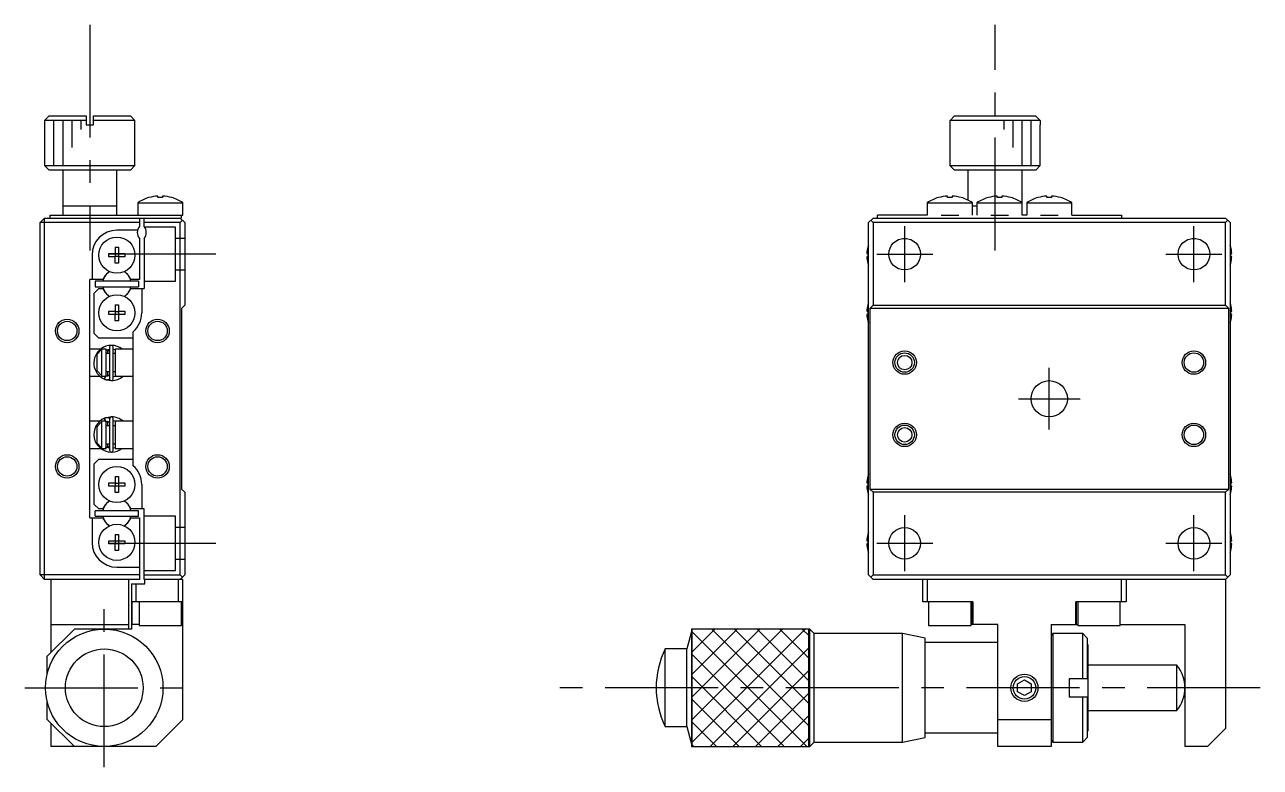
# Model space of a CAD drawing. Extents: x 13 to 368, y 16 to 254.
# Drawn here: x 231.7 to 368.4, y 107 to 189.2 of the extents above; entities that cross this region are included whole.
import ezdxf

# ---------------------------------------------------------------- set-up
doc = ezdxf.new("R2010")
doc.units = 0
doc.header["$LTSCALE"] = 10
doc.linetypes.add('CENTER', pattern=[2, 1.25, -0.25, 0.25, -0.25])
doc.linetypes.add('DASHED', pattern=[3.5, 2, -1.5])
doc.layers.get('0').update_dxf_attribs({"linetype": 'CONTINUOUS'})
doc.layers.add('CENTER', color=1, linetype='CENTER')

msp = doc.modelspace()

# ---------------------------------------------------------------- linework, layer by layer
at = {"color": 7, "linetype": 'CONTINUOUS'}
for p, q in [((234.374758, 179.051811), (233.874758, 178.551811)), ((238.474758, 178.551811), (233.874758, 178.551811)), ((233.874758, 178.551811), (233.874758, 173.551811)), ((234.374758, 179.051811), (238.474758, 179.051811)), ((238.474758, 179.051811), (238.474758, 178.051811)), ((238.474758, 178.051811), (239.274758, 178.051811)), ((239.274758, 179.051811), (243.374758, 179.051811)), ((239.274758, 178.051811), (239.274758, 179.051811)), ((243.874758, 178.551811), (239.274758, 178.551811)), ((243.874758, 178.551811), (243.374758, 179.051811)), ((243.874758, 173.551811), (243.874758, 178.551811)), ((334.038309, 178.051811), (334.054335, 178.051811)), ((334.038309, 178.051811), (334.038309, 173.551811)), ((334.054335, 178.551811), (334.556122, 179.051811)), ((334.054335, 178.051811), (334.054335, 178.551811)), ((344.022284, 178.551811), (334.054335, 178.551811)), ((334.556122, 179.051811), (343.520496, 179.051811)), ((343.520496, 179.051811), (344.022284, 178.551811)), ((344.022284, 178.551811), (344.022284, 178.051811)), ((344.022284, 178.051811), (344.038309, 178.051811)), ((344.038309, 173.551811), (344.038309, 178.051811)), ((233.874758, 173.551811), (243.874758, 173.551811)), ((233.874758, 173.551811), (234.374758, 173.051811)), ((243.374758, 173.051811), (234.374758, 173.051811)), ((235.874758, 173.051811), (235.874758, 168.051811)), ((241.874758, 168.051811), (241.874758, 173.051811)), ((243.374758, 173.051811), (243.874758, 173.551811)), ((334.038309, 173.551811), (344.038309, 173.551811)), ((334.038309, 173.551811), (334.538309, 173.051811)), ((343.538309, 173.051811), (334.538309, 173.051811)), ((336.038309, 173.051811), (336.038309, 169.73294)), ((342.038309, 168.051811), (342.038309, 173.051811)), ((343.538309, 173.051811), (344.038309, 173.551811)), ((245.416169, 170.014392), (245.412825, 170.021247)), ((246.414758, 170.014392), (246.414758, 170.186764)), ((246.934758, 170.014392), (246.414758, 170.014392)), ((246.934758, 170.186764), (246.934758, 170.014392)), ((247.936691, 170.021247), (247.933348, 170.014392)), ((332.77972, 170.014392), (332.776376, 170.021247)), ((333.778309, 170.014392), (333.778309, 170.186764)), ((334.298309, 170.014392), (333.778309, 170.014392)), ((334.298309, 170.186764), (334.298309, 170.014392)), ((335.300242, 170.021247), (335.296899, 170.014392)), ((338.27972, 170.014392), (338.276376, 170.021247)), ((339.278309, 170.014392), (339.278309, 170.186764)), ((339.798309, 170.014392), (339.278309, 170.014392)), ((339.798309, 170.186764), (339.798309, 170.014392)), ((340.800242, 170.021247), (340.796899, 170.014392)), ((343.77972, 170.014392), (343.776376, 170.021247)), ((344.778309, 170.014392), (344.778309, 170.186764)), ((345.298309, 170.014392), (344.778309, 170.014392)), ((345.298309, 170.186764), (345.298309, 170.014392)), ((346.300242, 170.021247), (346.296899, 170.014392)), ((241.874758, 169.051811), (235.874758, 169.051811)), ((244.174758, 169.443469), (249.174758, 169.443469)), ((244.174758, 169.443469), (244.174758, 168.051811)), ((249.174758, 168.051811), (249.174758, 169.443469)), ((331.538309, 169.443469), (331.538309, 168.051811)), ((331.538309, 169.443469), (336.538309, 169.443469)), ((336.538309, 168.051811), (336.538309, 169.443469)), ((337.038309, 169.051811), (336.538309, 169.051811)), ((337.038309, 169.443469), (337.038309, 168.051811)), ((337.038309, 169.443469), (342.038309, 169.443469)), ((342.538309, 169.443469), (342.538309, 168.051811)), ((342.538309, 169.443469), (347.538309, 169.443469)), ((347.538309, 168.051811), (347.538309, 169.443469)), ((233.874758, 167.751811), (233.374758, 167.251811)), ((233.374758, 128.251811), (233.374758, 167.251811)), ((244.374758, 167.251811), (233.374758, 167.251811)), ((233.874758, 167.751811), (248.974758, 167.751811)), ((233.874758, 127.751811), (233.874758, 167.751811)), ((234.474758, 167.751811), (234.474758, 168.051811)), ((234.474758, 168.051811), (249.174758, 168.051811)), ((244.374758, 167.751811), (244.374758, 166.813249)), ((244.874758, 166.813249), (244.874758, 167.751811)), ((248.874758, 167.251811), (244.874758, 167.251811)), ((248.874758, 167.751811), (249.374758, 167.251811)), ((249.124758, 167.501811), (248.874758, 167.251811)), ((248.874758, 128.251811), (248.874758, 167.251811)), ((248.974758, 168.051811), (248.974758, 167.751811)), ((249.374758, 167.251811), (249.374758, 158.101811)), ((325.538309, 167.751811), (325.038309, 167.251811)), ((325.038309, 128.251811), (325.038309, 167.251811)), ((325.288309, 167.501811), (325.538309, 167.251811)), ((325.538309, 167.751811), (364.538309, 167.751811)), ((364.538309, 167.251811), (325.538309, 167.251811)), ((325.538309, 167.251811), (325.538309, 158.101811)), ((326.038309, 167.751811), (326.038309, 168.051811)), ((331.538309, 168.051811), (326.038309, 168.051811)), ((333.058513, 168.051811), (335.018105, 168.051811)), ((338.558513, 168.051811), (340.518105, 168.051811)), ((342.538309, 168.051811), (342.038309, 168.051811)), ((344.058513, 168.051811), (346.018105, 168.051811)), ((347.538309, 168.051811), (353.038309, 168.051811)), ((353.038309, 168.051811), (353.038309, 167.751811)), ((365.038309, 167.251811), (364.538309, 167.751811)), ((364.788309, 167.501811), (364.538309, 167.251811)), ((364.538309, 158.101811), (364.538309, 167.251811)), ((365.038309, 167.251811), (365.038309, 128.251811)), ((244.156512, 166.401811), (241.874758, 166.401811)), ((244.374758, 165.490374), (244.374758, 160.951811)), ((244.874758, 165.490374), (244.874758, 159.951811)), ((328.838555, 165.490374), (329.238063, 165.490374)), ((360.838555, 165.490374), (361.238063, 165.490374)), ((241.694758, 164.538173), (242.054758, 164.538173)), ((241.694758, 164.538173), (241.694758, 163.831811)), ((242.054758, 164.538173), (242.054758, 163.831811)), ((324.964165, 164.540427), (324.968788, 164.538173)), ((365.107831, 164.538173), (365.112453, 164.540427)), ((239.124758, 163.651811), (239.124758, 160.951811)), ((240.988397, 163.471811), (240.988397, 163.831811)), ((240.988397, 163.831811), (241.694758, 163.831811)), ((241.694758, 163.471811), (240.988397, 163.471811)), ((241.70513, 163.821439), (241.694758, 163.831811)), ((241.70513, 163.482184), (241.694758, 163.471811)), ((241.694758, 162.76545), (241.694758, 163.471811)), ((242.054758, 162.76545), (241.694758, 162.76545)), ((241.70513, 163.821439), (242.044386, 163.821439)), ((241.70513, 163.482184), (241.70513, 163.821439)), ((242.044386, 163.482184), (241.70513, 163.482184)), ((242.044386, 163.821439), (242.054758, 163.831811)), ((242.044386, 163.821439), (242.044386, 163.482184)), ((242.044386, 163.482184), (242.054758, 163.471811)), ((242.054758, 163.831811), (242.76112, 163.831811)), ((242.054758, 163.471811), (242.054758, 162.76545)), ((242.76112, 163.471811), (242.054758, 163.471811)), ((242.76112, 163.831811), (242.76112, 163.471811)), ((324.84845, 163.831811), (324.968788, 163.831811)), ((324.968788, 163.471811), (324.84845, 163.471811)), ((324.968788, 162.76545), (324.964165, 162.763195)), ((324.968788, 163.831811), (324.968788, 163.471811)), ((365.107831, 163.831811), (365.228168, 163.831811)), ((365.107831, 163.471811), (365.107831, 163.831811)), ((365.228168, 163.471811), (365.107831, 163.471811)), ((365.112453, 162.763195), (365.107831, 162.76545)), ((238.874758, 134.551811), (238.874758, 160.951811)), ((240.323953, 160.951811), (238.874758, 160.951811)), ((239.874758, 159.951811), (239.374758, 159.451811)), ((244.274758, 160.751811), (239.474758, 160.751811)), ((239.474758, 160.751811), (239.474758, 160.151811)), ((239.474758, 160.151811), (244.274758, 160.151811)), ((239.874758, 159.951811), (240.323953, 159.951811)), ((240.474119, 161.211907), (240.323953, 160.951811)), ((240.323953, 159.951811), (240.474119, 159.691716)), ((243.425564, 160.951811), (243.275398, 161.211907)), ((243.275398, 159.691716), (243.425564, 159.951811)), ((244.374758, 160.951811), (243.425564, 160.951811)), ((243.425564, 159.951811), (244.874758, 159.951811)), ((244.274758, 160.751811), (244.274758, 160.151811)), ((244.624758, 159.951811), (244.624758, 157.251811)), ((239.374758, 154.951811), (239.374758, 159.451811)), ((240.988397, 157.071811), (240.988397, 157.431811)), ((240.988397, 157.431811), (241.694758, 157.431811)), ((241.694758, 158.138173), (242.054758, 158.138173)), ((241.694758, 158.138173), (241.694758, 157.431811)), ((241.70513, 157.421439), (241.694758, 157.431811)), ((241.70513, 157.421439), (242.044386, 157.421439)), ((241.70513, 157.082184), (241.70513, 157.421439)), ((242.044386, 157.421439), (242.054758, 157.431811)), ((242.044386, 157.421439), (242.044386, 157.082184)), ((242.054758, 158.138173), (242.054758, 157.431811)), ((242.054758, 157.431811), (242.76112, 157.431811)), ((242.76112, 157.431811), (242.76112, 157.071811)), ((249.024758, 157.751811), (249.374758, 158.101811)), ((249.024758, 157.751811), (249.024758, 137.751811)), ((324.84845, 157.431811), (324.968788, 157.431811)), ((324.964165, 158.140427), (324.968788, 158.138173)), ((324.968788, 157.431811), (324.968788, 157.071811)), ((325.188309, 157.751811), (325.538309, 158.101811)), ((364.888309, 157.751811), (325.188309, 157.751811)), ((325.188309, 157.751811), (325.188309, 137.751811)), ((325.538309, 158.101811), (364.538309, 158.101811)), ((364.538309, 158.101811), (364.888309, 157.751811)), ((364.888309, 137.751811), (364.888309, 157.751811)), ((365.107831, 158.138173), (365.112453, 158.140427)), ((365.107831, 157.431811), (365.228168, 157.431811)), ((365.107831, 157.071811), (365.107831, 157.431811)), ((241.694758, 157.071811), (240.988397, 157.071811)), ((241.70513, 157.082184), (241.694758, 157.071811)), ((241.694758, 156.36545), (241.694758, 157.071811)), ((242.054758, 156.36545), (241.694758, 156.36545)), ((242.044386, 157.082184), (241.70513, 157.082184)), ((242.044386, 157.082184), (242.054758, 157.071811)), ((242.054758, 157.071811), (242.054758, 156.36545)), ((242.76112, 157.071811), (242.054758, 157.071811)), ((324.968788, 157.071811), (324.84845, 157.071811)), ((324.968788, 156.36545), (324.964165, 156.363195)), ((365.228168, 157.071811), (365.107831, 157.071811)), ((365.112453, 156.363195), (365.107831, 156.36545)), ((239.374758, 154.951811), (239.874758, 154.451811)), ((243.674758, 140.330874), (243.674758, 155.172749)), ((240.084423, 153.251811), (238.874758, 153.251811)), ((239.674758, 152.668327), (240.174758, 153.197495)), ((243.674758, 154.451811), (239.874758, 154.451811)), ((240.674758, 153.251811), (240.174758, 153.251811)), ((240.174758, 153.251811), (240.174758, 150.251811)), ((240.500587, 153.494818), (240.496154, 153.494234)), ((240.559865, 153.519899), (240.504701, 153.499173)), ((240.661254, 153.131081), (240.675498, 153.1367)), ((240.674644, 153.137623), (241.068217, 153.243096)), ((240.674758, 150.251811), (240.674758, 153.251811)), ((240.675498, 153.1367), (240.689513, 153.141403)), ((240.689513, 153.141403), (240.703758, 153.145385)), ((240.703758, 153.145385), (240.718193, 153.148633)), ((240.718193, 153.148633), (240.732783, 153.151136)), ((240.732783, 153.151136), (240.747487, 153.152887)), ((240.747487, 153.152887), (240.762266, 153.15388)), ((240.762266, 153.15388), (240.777081, 153.15411)), ((240.777081, 153.15411), (240.791891, 153.153578)), ((240.791891, 153.153578), (240.806657, 153.152283)), ((240.806657, 153.152283), (240.821338, 153.15023)), ((240.821338, 153.15023), (240.835895, 153.147426)), ((240.835895, 153.147426), (240.850289, 153.143878)), ((240.850289, 153.143878), (240.864481, 153.139597)), ((240.864481, 153.139597), (240.878433, 153.134597)), ((240.874758, 152.751811), (240.874758, 153.136386)), ((240.878433, 153.134597), (240.892111, 153.128892)), ((240.892111, 153.128892), (240.905478, 153.1225)), ((240.905478, 153.1225), (240.9185, 153.11544)), ((240.9185, 153.11544), (240.931145, 153.107731)), ((241.068277, 153.45489), (241.068277, 149.95489)), ((241.468277, 149.95489), (241.468277, 153.45489)), ((241.46833, 153.242782), (241.674878, 153.201578)), ((241.674758, 153.251811), (241.674758, 150.251811)), ((243.674758, 153.251811), (241.674758, 153.251811)), ((239.674758, 150.835296), (239.674758, 152.668327)), ((241.068277, 152.751811), (240.674758, 152.751811)), ((240.931145, 153.107731), (240.943382, 153.099397)), ((240.943382, 153.099397), (240.955181, 153.09046)), ((240.955181, 153.09046), (240.966514, 153.080947)), ((240.966514, 153.080947), (240.977354, 153.070882)), ((240.977354, 153.070882), (240.987677, 153.060293)), ((240.987677, 153.060293), (240.99746, 153.049209)), ((240.99746, 153.049209), (241.006679, 153.037658)), ((241.006679, 153.037658), (241.015316, 153.025671)), ((241.015316, 153.025671), (241.023351, 153.013277)), ((241.023351, 153.013277), (241.030768, 153.000507)), ((241.030768, 153.000507), (241.037551, 152.987395)), ((241.037551, 152.987395), (241.043685, 152.97397)), ((241.043685, 152.97397), (241.049159, 152.960267)), ((241.049159, 152.960267), (241.053961, 152.946317)), ((241.053961, 152.946317), (241.058081, 152.932155)), ((241.058081, 152.932155), (241.061512, 152.917813)), ((241.061512, 152.917813), (241.064247, 152.903325)), ((241.064247, 152.903325), (241.06628, 152.888726)), ((241.06628, 152.888726), (241.067607, 152.874048)), ((241.067607, 152.874048), (241.068227, 152.859326)), ((241.068227, 152.859326), (241.068277, 152.854002)), ((241.674758, 152.751811), (241.468277, 152.751811)), ((240.174758, 150.306128), (239.674758, 150.835296)), ((240.674758, 150.751811), (241.068277, 150.751811)), ((240.874758, 150.273482), (240.874758, 150.751811)), ((241.018895, 150.389465), (241.01055, 150.37734)), ((241.026636, 150.401982), (241.018895, 150.389465)), ((241.033759, 150.414861), (241.026636, 150.401982)), ((241.040246, 150.428072), (241.033759, 150.414861)), ((241.046086, 150.441582), (241.040246, 150.428072)), ((241.051264, 150.455361), (241.046086, 150.441582)), ((241.055772, 150.469375), (241.051264, 150.455361)), ((241.059598, 150.483591), (241.055772, 150.469375)), ((241.062735, 150.497978), (241.059598, 150.483591)), ((241.065176, 150.512501), (241.062735, 150.497978)), ((241.066915, 150.527127), (241.065176, 150.512501)), ((241.06795, 150.541822), (241.066915, 150.527127)), ((241.068277, 150.555777), (241.06795, 150.541822)), ((241.468277, 150.751811), (241.674758, 150.751811)), ((238.874758, 150.251811), (239.97096, 150.251811)), ((240.174758, 150.251811), (240.674758, 150.251811)), ((240.495308, 149.91595), (240.504739, 149.911914)), ((240.495891, 149.915606), (240.564047, 150.149341)), ((240.500825, 149.934195), (240.500271, 149.927212)), ((240.500271, 149.927212), (240.500287, 149.921382)), ((240.500287, 149.921382), (240.500873, 149.916746)), ((240.501944, 149.942285), (240.500825, 149.934195)), ((240.500873, 149.916746), (240.5021, 149.913192)), ((240.503623, 149.951424), (240.501944, 149.942285)), ((240.5021, 149.913192), (240.503945, 149.911022)), ((240.505847, 149.96155), (240.503623, 149.951424)), ((240.503945, 149.911022), (240.504701, 149.910606)), ((240.504701, 149.910606), (240.535052, 149.898538)), ((240.508604, 149.972593), (240.505847, 149.96155)), ((240.511873, 149.984478), (240.508604, 149.972593)), ((240.515631, 149.997121), (240.511873, 149.984478)), ((240.519854, 150.010436), (240.515631, 149.997121)), ((240.524512, 150.024332), (240.519854, 150.010436)), ((240.529573, 150.038713), (240.524512, 150.024332)), ((240.535001, 150.053478), (240.529573, 150.038713)), ((240.54076, 150.068528), (240.535001, 150.053478)), ((240.535052, 149.898538), (240.567668, 149.887374)), ((240.54681, 150.083757), (240.54076, 150.068528)), ((240.55311, 150.099062), (240.54681, 150.083757)), ((240.559615, 150.114336), (240.55311, 150.099062)), ((240.557705, 149.890334), (241.243966, 149.756351)), ((240.566281, 150.129475), (240.559615, 150.114336)), ((240.564047, 150.149341), (240.621226, 150.251863)), ((240.573062, 150.144373), (240.566281, 150.129475)), ((240.567668, 149.887374), (240.600788, 149.877859)), ((240.579911, 150.158929), (240.573062, 150.144373)), ((240.586782, 150.173042), (240.579911, 150.158929)), ((240.593626, 150.186615), (240.586782, 150.173042)), ((240.600397, 150.199554), (240.593626, 150.186615)), ((240.607048, 150.211771), (240.600397, 150.199554)), ((240.600788, 149.877859), (240.634331, 149.870015)), ((240.613533, 150.22318), (240.607048, 150.211771)), ((240.619808, 150.233704), (240.613533, 150.22318)), ((240.625829, 150.24327), (240.619808, 150.233704)), ((240.631554, 150.251811), (240.625829, 150.24327)), ((240.634331, 149.870015), (240.668214, 149.863861)), ((240.658734, 150.278531), (240.638288, 150.287425)), ((240.668444, 150.275753), (240.661254, 150.278698)), ((240.668214, 149.863861), (240.702355, 149.859412)), ((240.68237, 150.270673), (240.668444, 150.275753)), ((240.696538, 150.266314), (240.68237, 150.270673)), ((240.710912, 150.262687), (240.696538, 150.266314)), ((240.702355, 149.859412), (240.736669, 149.856676)), ((240.725453, 150.259804), (240.710912, 150.262687)), ((240.740122, 150.257673), (240.725453, 150.259804)), ((240.736669, 149.856676), (240.771074, 149.855661)), ((240.754878, 150.2563), (240.740122, 150.257673)), ((240.769683, 150.255688), (240.754878, 150.2563)), ((240.784495, 150.25584), (240.769683, 150.255688)), ((240.771074, 149.855661), (240.805485, 149.856368)), ((240.799275, 150.256753), (240.784495, 150.25584)), ((240.813984, 150.258424), (240.799275, 150.256753)), ((240.805485, 149.856368), (240.839819, 149.858796)), ((240.828581, 150.260847), (240.813984, 150.258424)), ((240.843029, 150.264014), (240.828581, 150.260847)), ((240.839819, 149.858796), (240.873992, 149.862939)), ((240.85729, 150.267914), (240.843029, 150.264014)), ((240.871327, 150.272535), (240.85729, 150.267914)), ((240.885104, 150.277862), (240.871327, 150.272535)), ((240.873992, 149.862939), (240.907922, 149.868787)), ((240.898586, 150.283879), (240.885104, 150.277862)), ((240.91174, 150.290568), (240.898586, 150.283879)), ((240.907922, 149.868787), (240.941525, 149.876325)), ((240.924535, 150.297909), (240.91174, 150.290568)), ((240.936939, 150.305882), (240.924535, 150.297909)), ((240.948923, 150.314463), (240.936939, 150.305882)), ((240.941525, 149.876325), (240.974719, 149.885537)), ((240.96046, 150.32363), (240.948923, 150.314463)), ((240.971522, 150.333357), (240.96046, 150.32363)), ((240.982085, 150.343619), (240.971522, 150.333357)), ((240.974719, 149.885537), (241.007424, 149.896398)), ((240.992125, 150.354389), (240.982085, 150.343619)), ((241.001621, 150.365639), (240.992125, 150.354389)), ((241.01055, 150.37734), (241.001621, 150.365639)), ((241.007424, 149.896398), (241.039559, 149.908885)), ((241.039559, 149.908885), (241.070873, 149.922884)), ((241.703049, 150.216207), (241.468327, 150.166709)), ((241.674758, 150.251811), (243.674758, 150.251811)), ((241.809569, 150.251578), (241.703049, 150.216207)), ((239.970903, 145.251811), (238.874758, 145.251811)), ((239.674758, 144.668327), (240.174758, 145.197495)), ((240.674758, 145.251811), (240.174758, 145.251811)), ((240.174758, 145.251811), (240.174758, 142.251811)), ((240.495891, 145.588017), (240.564047, 145.354282)), ((240.500271, 145.576411), (240.500287, 145.582241)), ((240.500825, 145.569427), (240.500271, 145.576411)), ((240.500287, 145.582241), (240.500873, 145.586877)), ((240.501944, 145.561338), (240.500825, 145.569427)), ((240.500873, 145.586877), (240.5021, 145.590431)), ((240.503623, 145.552199), (240.501944, 145.561338)), ((240.5021, 145.590431), (240.503945, 145.592601)), ((240.505847, 145.542073), (240.503623, 145.552199)), ((240.503945, 145.592601), (240.504701, 145.593016)), ((240.522427, 145.600267), (240.504701, 145.593016)), ((240.508604, 145.53103), (240.505847, 145.542073)), ((240.511873, 145.519145), (240.508604, 145.53103)), ((240.515631, 145.506502), (240.511873, 145.519145)), ((240.519854, 145.493186), (240.515631, 145.506502)), ((240.524512, 145.47929), (240.519854, 145.493186)), ((240.554801, 145.612062), (240.522427, 145.600267)), ((240.529573, 145.46491), (240.524512, 145.47929)), ((240.535001, 145.450144), (240.529573, 145.46491)), ((240.54076, 145.435095), (240.535001, 145.450144)), ((240.54681, 145.419865), (240.54076, 145.435095)), ((240.55311, 145.404561), (240.54681, 145.419865)), ((240.559615, 145.389287), (240.55311, 145.404561)), ((240.587712, 145.622221), (240.554801, 145.612062)), ((241.242785, 145.747255), (240.558793, 145.613713)), ((240.566281, 145.374148), (240.559615, 145.389287)), ((240.564047, 145.354282), (240.621226, 145.25176)), ((240.573062, 145.35925), (240.566281, 145.374148)), ((240.579911, 145.344694), (240.573062, 145.35925)), ((240.586782, 145.330581), (240.579911, 145.344694)), ((240.593626, 145.317008), (240.586782, 145.330581)), ((240.621081, 145.63072), (240.587712, 145.622221)), ((240.600397, 145.304068), (240.593626, 145.317008)), ((240.607048, 145.291852), (240.600397, 145.304068)), ((240.613533, 145.280442), (240.607048, 145.291852)), ((240.619808, 145.269919), (240.613533, 145.280442)), ((240.625829, 145.260353), (240.619808, 145.269919)), ((240.654825, 145.637539), (240.621081, 145.63072)), ((240.631554, 145.251811), (240.625829, 145.260353)), ((240.688864, 145.64266), (240.654825, 145.637539)), ((240.661254, 145.224925), (240.675498, 145.230544)), ((240.674758, 142.251811), (240.674758, 145.251811)), ((240.675498, 145.230544), (240.689513, 145.235247)), ((240.723113, 145.646073), (240.688864, 145.64266)), ((240.689513, 145.235247), (240.703758, 145.239229)), ((240.703758, 145.239229), (240.718193, 145.242476)), ((240.718193, 145.242476), (240.732783, 145.24498)), ((240.75749, 145.647767), (240.723113, 145.646073)), ((240.732783, 145.24498), (240.747487, 145.246731)), ((240.747487, 145.246731), (240.762266, 145.247723)), ((240.791911, 145.647739), (240.75749, 145.647767)), ((240.762266, 145.247723), (240.777081, 145.247954)), ((240.777081, 145.247954), (240.791891, 145.247421)), ((240.791891, 145.247421), (240.806657, 145.246127)), ((240.826292, 145.645989), (240.791911, 145.647739)), ((240.806657, 145.246127), (240.821338, 145.244074)), ((240.821338, 145.244074), (240.835895, 145.24127)), ((240.86055, 145.64252), (240.826292, 145.645989)), ((240.835895, 145.24127), (240.850289, 145.237722)), ((240.850289, 145.237722), (240.864481, 145.233441)), ((240.8946, 145.63734), (240.86055, 145.64252)), ((240.864481, 145.233441), (240.878433, 145.228441)), ((240.874758, 144.751811), (240.874758, 145.230138)), ((240.878433, 145.228441), (240.892111, 145.222736)), ((240.892111, 145.222736), (240.905478, 145.216344)), ((240.928359, 145.630461), (240.8946, 145.63734)), ((240.905478, 145.216344), (240.9185, 145.209283)), ((240.9185, 145.209283), (240.931145, 145.201575)), ((240.961745, 145.621899), (240.928359, 145.630461)), ((240.931145, 145.201575), (240.943382, 145.19324)), ((240.943382, 145.19324), (240.955181, 145.184304)), ((240.955181, 145.184304), (240.966514, 145.17479)), ((240.994677, 145.611674), (240.961745, 145.621899)), ((240.966514, 145.17479), (240.977354, 145.164726)), ((240.977354, 145.164726), (240.987677, 145.154137)), ((240.987677, 145.154137), (240.99746, 145.143053)), ((241.027072, 145.59981), (240.994677, 145.611674)), ((240.99746, 145.143053), (241.006679, 145.131502)), ((241.006679, 145.131502), (241.015316, 145.119514)), ((241.015316, 145.119514), (241.023351, 145.10712)), ((241.023351, 145.10712), (241.030768, 145.094351)), ((241.058851, 145.586334), (241.027072, 145.59981)), ((241.030768, 145.094351), (241.037551, 145.081238)), ((241.037551, 145.081238), (241.043685, 145.067814)), ((241.043685, 145.067814), (241.049159, 145.054111)), ((241.049159, 145.054111), (241.053961, 145.040161)), ((241.053961, 145.040161), (241.058081, 145.025999)), ((241.058081, 145.025999), (241.061512, 145.011657)), ((241.070922, 145.580715), (241.058851, 145.586334)), ((241.061512, 145.011657), (241.064247, 144.997169)), ((241.064247, 144.997169), (241.06628, 144.982569)), ((241.06628, 144.982569), (241.067607, 144.967892)), ((241.067607, 144.967892), (241.068227, 144.95317)), ((241.068227, 144.95317), (241.068277, 144.947846)), ((241.068277, 145.548733), (241.068277, 142.048733)), ((241.468277, 142.048733), (241.468277, 145.548733)), ((241.468298, 145.336917), (241.697965, 145.288895)), ((241.674758, 145.251811), (241.674758, 142.251811)), ((243.674758, 145.251811), (241.674758, 145.251811)), ((241.697965, 145.288895), (241.809017, 145.25225)), ((239.674758, 142.835296), (239.674758, 144.668327)), ((241.068277, 144.751811), (240.674758, 144.751811)), ((241.674758, 144.751811), (241.468277, 144.751811)), ((238.874758, 142.251811), (240.083434, 142.251811)), ((240.174758, 142.306128), (239.674758, 142.835296)), ((240.174758, 142.251811), (240.674758, 142.251811)), ((240.668444, 142.369597), (240.661254, 142.372541)), ((240.68237, 142.364517), (240.668444, 142.369597)), ((241.068184, 142.260531), (240.674577, 142.366027)), ((240.674758, 142.751811), (241.068277, 142.751811)), ((240.696538, 142.360158), (240.68237, 142.364517)), ((240.710912, 142.356531), (240.696538, 142.360158)), ((240.725453, 142.353648), (240.710912, 142.356531)), ((240.740122, 142.351517), (240.725453, 142.353648)), ((240.754878, 142.350144), (240.740122, 142.351517)), ((240.769683, 142.349532), (240.754878, 142.350144)), ((240.784495, 142.349684), (240.769683, 142.349532)), ((240.799275, 142.350597), (240.784495, 142.349684)), ((240.813984, 142.352268), (240.799275, 142.350597)), ((240.828581, 142.354691), (240.813984, 142.352268)), ((240.843029, 142.357858), (240.828581, 142.354691)), ((240.85729, 142.361758), (240.843029, 142.357858)), ((240.871327, 142.366378), (240.85729, 142.361758)), ((240.885104, 142.371705), (240.871327, 142.366378)), ((240.874758, 142.367234), (240.874758, 142.751811)), ((240.898586, 142.377723), (240.885104, 142.371705)), ((240.91174, 142.384412), (240.898586, 142.377723)), ((240.924535, 142.391753), (240.91174, 142.384412)), ((240.936939, 142.399726), (240.924535, 142.391753)), ((240.948923, 142.408307), (240.936939, 142.399726)), ((240.96046, 142.417474), (240.948923, 142.408307)), ((240.971522, 142.427201), (240.96046, 142.417474)), ((240.982085, 142.437463), (240.971522, 142.427201)), ((240.992125, 142.448233), (240.982085, 142.437463)), ((241.001621, 142.459483), (240.992125, 142.448233)), ((241.01055, 142.471184), (241.001621, 142.459483)), ((241.018895, 142.483308), (241.01055, 142.471184)), ((241.026636, 142.495825), (241.018895, 142.483308)), ((241.033759, 142.508705), (241.026636, 142.495825)), ((241.040246, 142.521915), (241.033759, 142.508705)), ((241.046086, 142.535426), (241.040246, 142.521915)), ((241.051264, 142.549204), (241.046086, 142.535426)), ((241.055772, 142.563218), (241.051264, 142.549204)), ((241.059598, 142.577435), (241.055772, 142.563218)), ((241.062735, 142.591822), (241.059598, 142.577435)), ((241.065176, 142.606345), (241.062735, 142.591822)), ((241.066915, 142.620971), (241.065176, 142.606345)), ((241.06795, 142.635666), (241.066915, 142.620971)), ((241.068277, 142.64962), (241.06795, 142.635666)), ((241.468277, 142.751811), (241.674758, 142.751811)), ((241.674848, 142.302038), (241.468281, 142.260834)), ((241.674758, 142.251811), (243.674758, 142.251811)), ((239.874758, 141.051811), (239.374758, 140.551811)), ((239.874758, 141.051811), (243.674758, 141.051811)), ((240.498941, 142.008477), (240.496154, 142.009388)), ((240.504701, 142.00445), (240.562598, 141.982834)), ((239.374758, 136.051811), (239.374758, 140.551811)), ((240.988397, 138.071811), (240.988397, 138.431811)), ((240.988397, 138.431811), (241.694758, 138.431811)), ((241.694758, 139.138173), (242.054758, 139.138173)), ((241.694758, 139.138173), (241.694758, 138.431811)), ((241.70513, 138.421439), (241.694758, 138.431811)), ((241.70513, 138.082184), (241.694758, 138.071811)), ((241.70513, 138.421439), (242.044386, 138.421439)), ((241.70513, 138.082184), (241.70513, 138.421439)), ((242.044386, 138.082184), (241.70513, 138.082184)), ((242.044386, 138.421439), (242.054758, 138.431811)), ((242.044386, 138.421439), (242.044386, 138.082184)), ((242.044386, 138.082184), (242.054758, 138.071811)), ((242.054758, 139.138173), (242.054758, 138.431811)), ((242.054758, 138.431811), (242.76112, 138.431811)), ((242.76112, 138.431811), (242.76112, 138.071811)), ((244.624758, 138.251811), (244.624758, 135.551811)), ((324.84845, 138.431811), (324.968788, 138.431811)), ((324.964165, 139.140427), (324.968788, 139.138173)), ((324.968788, 138.431811), (324.968788, 138.071811)), ((365.107831, 139.138173), (365.112453, 139.140427)), ((365.107831, 138.431811), (365.228168, 138.431811)), ((365.107831, 138.071811), (365.107831, 138.431811)), ((241.694758, 138.071811), (240.988397, 138.071811)), ((241.694758, 137.36545), (241.694758, 138.071811)), ((242.054758, 137.36545), (241.694758, 137.36545)), ((242.054758, 138.071811), (242.054758, 137.36545)), ((242.76112, 138.071811), (242.054758, 138.071811)), ((249.374758, 137.401811), (249.024758, 137.751811)), ((249.374758, 137.401811), (249.374758, 128.251811)), ((324.968788, 138.071811), (324.84845, 138.071811)), ((324.968788, 137.36545), (324.964165, 137.363195)), ((325.538309, 137.401811), (325.188309, 137.751811)), ((325.188309, 137.751811), (364.888309, 137.751811)), ((325.538309, 137.401811), (325.538309, 128.251811)), ((364.538309, 137.401811), (325.538309, 137.401811)), ((364.888309, 137.751811), (364.538309, 137.401811)), ((364.538309, 128.251811), (364.538309, 137.401811)), ((365.228168, 138.071811), (365.107831, 138.071811)), ((365.112453, 137.363195), (365.107831, 137.36545)), ((239.374758, 136.051811), (239.874758, 135.551811)), ((239.474758, 134.751811), (239.474758, 135.351811)), ((244.274758, 135.351811), (239.474758, 135.351811)), ((240.323953, 135.551811), (239.874758, 135.551811)), ((240.323953, 135.551811), (240.474119, 135.811907)), ((243.275398, 135.811907), (243.425564, 135.551811)), ((244.874758, 135.551811), (243.425564, 135.551811)), ((244.274758, 134.751811), (244.274758, 135.351811)), ((244.874758, 127.751811), (244.874758, 135.551811)), ((238.874758, 134.551811), (240.323953, 134.551811)), ((239.124758, 134.551811), (239.124758, 131.851811)), ((239.474758, 134.751811), (244.274758, 134.751811)), ((240.474119, 134.291716), (240.323953, 134.551811)), ((243.425564, 134.551811), (243.275398, 134.291716)), ((243.425564, 134.551811), (244.374758, 134.551811)), ((244.374758, 134.551811), (244.374758, 127.751811)), ((241.694758, 132.738173), (242.054758, 132.738173)), ((241.694758, 132.738173), (241.694758, 132.031811)), ((242.054758, 132.738173), (242.054758, 132.031811)), ((324.964165, 132.740427), (324.968788, 132.738173)), ((365.107831, 132.738173), (365.112453, 132.740427)), ((240.988397, 131.671811), (240.988397, 132.031811)), ((240.988397, 132.031811), (241.694758, 132.031811)), ((241.694758, 131.671811), (240.988397, 131.671811)), ((241.70513, 132.021439), (241.694758, 132.031811)), ((241.70513, 131.682184), (241.694758, 131.671811)), ((241.694758, 130.96545), (241.694758, 131.671811)), ((241.70513, 132.021439), (242.044386, 132.021439)), ((241.70513, 131.682184), (241.70513, 132.021439)), ((242.044386, 131.682184), (241.70513, 131.682184)), ((242.044386, 132.021439), (242.054758, 132.031811)), ((242.044386, 132.021439), (242.044386, 131.682184)), ((242.044386, 131.682184), (242.054758, 131.671811)), ((242.054758, 132.031811), (242.76112, 132.031811)), ((242.054758, 131.671811), (242.054758, 130.96545)), ((242.76112, 131.671811), (242.054758, 131.671811)), ((242.76112, 132.031811), (242.76112, 131.671811)), ((324.84845, 132.031811), (324.968788, 132.031811)), ((324.968788, 131.671811), (324.84845, 131.671811)), ((324.968788, 132.031811), (324.968788, 131.671811)), ((365.107831, 132.031811), (365.228168, 132.031811)), ((365.107831, 131.671811), (365.107831, 132.031811)), ((365.228168, 131.671811), (365.107831, 131.671811)), ((242.054758, 130.96545), (241.694758, 130.96545)), ((324.968788, 130.96545), (324.964165, 130.963195)), ((365.112453, 130.963195), (365.107831, 130.96545)), ((241.874758, 129.101811), (244.374758, 129.101811)), ((233.874758, 127.751811), (233.374758, 128.251811)), ((244.374758, 128.251811), (233.374758, 128.251811)), ((244.374758, 127.751811), (233.874758, 127.751811)), ((234.574758, 127.751811), (234.574758, 119.651811)), ((243.174758, 127.751811), (243.174758, 122.251811)), ((243.474758, 127.251811), (243.474758, 122.251811)), ((243.474758, 127.251811), (244.974758, 127.251811)), ((243.974758, 127.251811), (243.974758, 125.251811)), ((244.874758, 128.251811), (248.874758, 128.251811)), ((249.174758, 127.751811), (244.874758, 127.751811)), ((244.974758, 127.251811), (244.974758, 127.751811)), ((248.674758, 125.251811), (248.674758, 127.751811)), ((248.874758, 128.251811), (249.124758, 128.001811)), ((249.374758, 128.251811), (248.874758, 127.751811)), ((249.174758, 112.251811), (249.174758, 127.751811)), ((325.038309, 128.251811), (325.538309, 127.751811)), ((325.538309, 128.251811), (325.288309, 128.001811)), ((325.538309, 128.251811), (364.538309, 128.251811)), ((364.538309, 127.751811), (325.538309, 127.751811)), ((331.038309, 125.251811), (331.038309, 127.751811)), ((331.538309, 127.751811), (331.538309, 125.251811)), ((353.038309, 125.251811), (353.038309, 127.751811)), ((353.538309, 127.751811), (353.538309, 125.251811)), ((364.538309, 128.251811), (364.788309, 128.001811)), ((364.538309, 127.751811), (365.038309, 128.251811)), ((364.538309, 127.751811), (364.538309, 111.251811)), ((249.174758, 125.251811), (243.474758, 125.251811)), ((243.515022, 125.251811), (243.515022, 122.751811)), ((244.324758, 125.251811), (244.324758, 122.651811)), ((249.024758, 122.651811), (249.024758, 125.251811)), ((249.10558, 122.751811), (249.10558, 125.251811)), ((336.585837, 125.251811), (331.038309, 125.251811)), ((331.688309, 125.251811), (331.688309, 122.651811)), ((336.388309, 122.651811), (336.388309, 125.251811)), ((336.556465, 122.751811), (336.556465, 125.251811)), ((336.585837, 125.251811), (336.585837, 122.751811)), ((347.990781, 122.751811), (347.990781, 125.251811)), ((353.538309, 125.251811), (347.990781, 125.251811)), ((348.020154, 125.251811), (348.020154, 122.751811)), ((348.188309, 125.251811), (348.188309, 122.651811)), ((352.888309, 122.651811), (352.888309, 125.251811)), ((237.174758, 122.251811), (234.174758, 119.251811)), ((234.574758, 122.751811), (243.174758, 122.751811)), ((243.474758, 122.251811), (237.174758, 122.251811)), ((244.324758, 122.751811), (243.474758, 122.751811)), ((244.324758, 122.651811), (249.024758, 122.651811)), ((249.174758, 122.751811), (249.024758, 122.751811)), ((305.538302, 122.25181), (304.948814, 120.051811)), ((318.438303, 122.25181), (305.438302, 122.25181)), ((305.438302, 122.25181), (305.438302, 109.251812)), ((318.538303, 122.25181), (305.538302, 122.25181)), ((305.538302, 109.251812), (305.538302, 122.25181)), ((318.438303, 109.251812), (318.438303, 122.25181)), ((319.038305, 121.751807), (318.538303, 122.25181)), ((318.538303, 109.251812), (318.538303, 122.25181)), ((328.78831, 121.751807), (319.038305, 121.751807)), ((319.038305, 109.751815), (319.038305, 121.751807)), ((331.288309, 121.251808), (328.78831, 121.751807)), ((328.78831, 109.751815), (328.78831, 121.751807)), ((331.688309, 122.651811), (336.388309, 122.651811)), ((339.338309, 122.751811), (336.388309, 122.751811)), ((339.338309, 109.251811), (339.338309, 122.751811)), ((345.238309, 122.751811), (348.188309, 122.751811)), ((345.238309, 122.751811), (345.238309, 109.251811)), ((345.438309, 121.751811), (345.238309, 121.551811)), ((345.438309, 121.751811), (345.438309, 109.751811)), ((348.738309, 121.751811), (345.438309, 121.751811)), ((348.188309, 122.651811), (352.888309, 122.651811)), ((348.738309, 116.751811), (348.738309, 121.751811)), ((349.238309, 121.251811), (348.738309, 121.751811)), ((352.888309, 122.751811), (360.038309, 122.751811)), ((360.038309, 122.751811), (360.038309, 109.251811)), ((331.288309, 110.251814), (331.288309, 121.251808)), ((339.338309, 120.751811), (331.288309, 120.751811)), ((349.238309, 121.251811), (349.238309, 116.751811)), ((349.338309, 120.501811), (349.238329, 120.501811)), ((349.338309, 111.001811), (349.338309, 120.501811)), ((234.174758, 117.351807), (234.174758, 119.251811)), ((304.948814, 120.051811), (302.538303, 120.051811)), ((302.538303, 111.451811), (302.538303, 120.051811)), ((304.948814, 111.451811), (304.948814, 120.051811)), ((359.1608, 118.251807), (349.338309, 118.251807)), ((359.1608, 113.251815), (359.1608, 118.251807)), ((341.538309, 116.184824), (342.288309, 116.617837)), ((342.288309, 116.617837), (343.038309, 116.184824)), ((347.238309, 116.751811), (347.238309, 114.751811)), ((349.238309, 116.751811), (347.238309, 116.751811)), ((341.538309, 115.318799), (341.538309, 116.184824)), ((342.288309, 114.885786), (341.538309, 115.318799)), ((343.038309, 115.318799), (342.288309, 114.885786)), ((343.038309, 116.184824), (343.038309, 115.318799)), ((234.174758, 112.251811), (234.174758, 114.151815)), ((347.238309, 114.751811), (349.238309, 114.751811)), ((348.738309, 109.751811), (348.738309, 114.751811)), ((349.238309, 114.751811), (349.238309, 110.251811)), ((234.174758, 112.251811), (237.174758, 109.251811)), ((246.174758, 109.251811), (249.174758, 112.251811)), ((339.338309, 112.251811), (345.238309, 112.251811)), ((349.338309, 113.251815), (359.1608, 113.251815)), ((234.574758, 111.851811), (234.574758, 109.251811)), ((302.538303, 111.451811), (304.948814, 111.451811)), ((304.948814, 111.451811), (305.538302, 109.251812)), ((331.288309, 110.751811), (339.338309, 110.751811)), ((349.238329, 111.001811), (349.338309, 111.001811)), ((362.538309, 109.251811), (364.538309, 111.251811)), ((318.538303, 109.251812), (319.038305, 109.751815)), ((319.038305, 109.751815), (328.78831, 109.751815)), ((328.78831, 109.751815), (331.288309, 110.251814)), ((345.238309, 109.951811), (345.438309, 109.751811)), ((345.438309, 109.751811), (348.738309, 109.751811)), ((348.738309, 109.751811), (349.238309, 110.251811)), ((246.174758, 109.251811), (234.574758, 109.251811)), ((305.438302, 109.251812), (318.438303, 109.251812)), ((305.538302, 109.251812), (318.538303, 109.251812)), ((345.238309, 109.251811), (339.338309, 109.251811)), ((362.538309, 109.251811), (360.038309, 109.251811))]:
    msp.add_line(p, q, dxfattribs=at)
at = {"color": 3, "linetype": 'CONTINUOUS'}
for p, q in [((234.874758, 178.551811), (234.874758, 173.551811)), ((235.874758, 178.551811), (235.874758, 173.551811)), ((236.874758, 178.551811), (236.874758, 175.551811)), ((237.874758, 178.551811), (237.874758, 177.551811)), ((340.038309, 177.551811), (340.038309, 178.551811)), ((341.038309, 175.551811), (341.038309, 178.551811)), ((342.038309, 173.551811), (342.038309, 178.551811)), ((343.038309, 173.551811), (343.038309, 178.551811)), ((305.438302, 122.169726), (305.520387, 122.25181)), ((305.438302, 119.669726), (308.020387, 122.25181)), ((305.438302, 117.169726), (310.520387, 122.25181)), ((305.438302, 114.669726), (313.020387, 122.25181)), ((305.438302, 112.169726), (315.520387, 122.25181)), ((305.438302, 109.669726), (318.020387, 122.25181)), ((305.438302, 122.026651), (318.213141, 109.251812)), ((307.713143, 122.25181), (318.438303, 111.52665)), ((310.213143, 122.25181), (318.438303, 114.02665)), ((312.713143, 122.25181), (318.438303, 116.52665)), ((315.213143, 122.25181), (318.438303, 119.02665)), ((317.713143, 122.25181), (318.438303, 121.52665)), ((305.438302, 119.526651), (315.713141, 109.251812)), ((307.520389, 109.251812), (318.438303, 120.169727)), ((310.020389, 109.251812), (318.438303, 117.669727)), ((305.438302, 117.026651), (313.213141, 109.251812)), ((312.520389, 109.251812), (318.438303, 115.169727)), ((305.438302, 114.526651), (310.713141, 109.251812)), ((315.020389, 109.251812), (318.438303, 112.669727)), ((305.438302, 112.026651), (308.213141, 109.251812)), ((305.438302, 109.526651), (305.713141, 109.251812)), ((317.520389, 109.251812), (318.438303, 110.169727))]:
    msp.add_line(p, q, dxfattribs=at)
at = {"color": 3, "linetype": 'DASHED'}
for p, q in [((248.374758, 166.751811), (244.925036, 166.751811)), ((248.374758, 160.751811), (248.374758, 166.751811)), ((249.374758, 165.501811), (248.374758, 165.501811)), ((248.374758, 162.001811), (249.374758, 162.001811)), ((244.874758, 160.751811), (248.374758, 160.751811)), ((248.374758, 134.751811), (244.874758, 134.751811)), ((248.374758, 128.751811), (248.374758, 134.751811)), ((249.374758, 133.501811), (248.374758, 133.501811)), ((248.374758, 130.001811), (249.374758, 130.001811)), ((244.874758, 128.751811), (248.374758, 128.751811))]:
    msp.add_line(p, q, dxfattribs=at)
at = {"color": 7, "linetype": 'CONTINUOUS'}
for centre, radius in [((241.874758, 163.651811), 2), ((329.038309, 163.751811), 1.75), ((361.038309, 163.751811), 1.75), ((241.874758, 157.251811), 2), ((236.374758, 155.251811), 1.075), ((246.374758, 155.251811), 1.075), ((329.038309, 151.751811), 1.075), ((329.038309, 151.751811), 0.8), ((361.038309, 151.751811), 1.075), ((345.038309, 147.751811), 2), ((329.038309, 143.751811), 1.075), ((329.038309, 143.751811), 0.8), ((361.038309, 143.751811), 1.075), ((236.374758, 140.251811), 1.075), ((246.374758, 140.251811), 1.075), ((241.874758, 138.251811), 2), ((241.874758, 131.851811), 2), ((329.038309, 131.751811), 1.75), ((361.038309, 131.751811), 1.75), ((240.474758, 115.751811), 6.499999), ((240.474758, 115.751811), 4.3), ((342.288309, 115.751811), 1.25)]:
    msp.add_circle(centre, radius, dxfattribs=at)
at = {"color": 3, "linetype": 'CONTINUOUS'}
for centre, radius in [((236.374758, 155.251811), 1.3), ((246.374758, 155.251811), 1.3), ((329.038309, 151.751811), 1.3), ((361.038309, 151.751811), 1.3), ((329.038309, 143.751811), 1.3), ((361.038309, 143.751811), 1.3), ((236.374758, 140.251811), 1.3), ((246.374758, 140.251811), 1.3), ((342.288309, 115.751811), 1.5)]:
    msp.add_circle(centre, radius, dxfattribs=at)
at = {"color": 7, "linetype": 'CONTINUOUS'}
for centre, radius, start, end in [((246.674758, 165.701811), 4.5, 106.285843, 123.748989), ((246.674758, 165.701811), 4.492483, 93.317816, 106.26943), ((246.674758, 165.701811), 4.492483, 73.73057, 86.682184), ((246.674758, 165.701811), 4.5, 56.251011, 73.714157), ((334.038309, 165.701811), 4.5, 106.285843, 123.748989), ((334.038309, 165.701811), 4.492483, 93.317816, 106.26943), ((334.038309, 165.701811), 4.492483, 73.73057, 86.682184), ((334.038309, 165.701811), 4.5, 56.251011, 73.714157), ((339.538309, 165.701811), 4.5, 106.285843, 123.748989), ((339.538309, 165.701811), 4.492483, 93.317816, 106.26943), ((339.538309, 165.701811), 4.492483, 73.73057, 86.682184), ((339.538309, 165.701811), 4.5, 56.251011, 73.714157), ((345.038309, 165.701811), 4.5, 106.285843, 123.748989), ((345.038309, 165.701811), 4.492483, 93.317816, 106.26943), ((345.038309, 165.701811), 4.492483, 73.73057, 86.682184), ((345.038309, 165.701811), 4.5, 56.251011, 73.714157), ((245.124758, 166.151811), 1, 138.590378, 221.409622), ((244.124758, 166.151811), 1, 318.590378, 41.409622), ((241.874758, 163.651811), 2.75, 90, 180), ((328.038309, 163.651811), 3.194933, 163.893288, 176.770291), ((328.038309, 163.651811), 3.2, 159.635865, 163.877467), ((362.038309, 163.651811), 3.2, 16.122533, 20.364135), ((362.038309, 163.651811), 3.194933, 3.229709, 16.106712), ((328.038309, 163.651811), 3.194933, 183.229709, 196.106712), ((328.038309, 163.651811), 3.2, 196.122533, 200.364135), ((362.038309, 163.651811), 3.2, 339.635865, 343.877467), ((362.038309, 163.651811), 3.194933, 343.893288, 356.770291), ((241.874758, 160.45181), 1.5875, 120.433182, 169.10691), ((241.989663, 160.336907), 1.75, 121.881533, 150), ((241.874758, 160.45181), 1.5875, 10.89309, 59.566818), ((241.759853, 160.336907), 1.75, 30, 58.118467), ((241.874758, 160.45181), 1.5875, 190.893016, 239.566737), ((241.874758, 160.45181), 1.5875, 300.433263, 349.106984), ((241.989663, 160.566716), 1.75, 210, 238.118467), ((241.759853, 160.566716), 1.75, 301.881533, 330), ((241.874758, 157.251811), 2.75, 310.885193, 0), ((328.038309, 157.251811), 3.194933, 163.893288, 176.770291), ((328.038309, 157.251811), 3.2, 159.635865, 163.877467), ((362.038309, 157.251811), 3.2, 16.122533, 20.364135), ((362.038309, 157.251811), 3.194933, 3.229709, 16.106712), ((328.038309, 157.251811), 3.194933, 183.229709, 196.106712), ((328.038309, 157.251811), 3.2, 196.122533, 200.364135), ((362.038309, 157.251811), 3.2, 339.635865, 343.877467), ((362.038309, 157.251811), 3.194933, 343.893288, 356.770291), ((241.268281, 151.704887), 1.948828, 125.527392, 246.941699), ((241.269944, 151.699117), 1.95449, 90.807854, 125.46878), ((241.268277, 153.45489), 0.2, 0, 180), ((241.268907, 151.707716), 1.945793, 52.533808, 89.180643), ((241.268277, 149.95489), 0.2, 180, 0), ((241.266454, 151.709017), 1.952902, 270.843123, 311.731914), ((241.268674, 143.79888), 1.948849, 113.070586, 269.197143), ((241.268277, 145.548733), 0.2, 0, 180), ((241.26653, 143.794799), 1.952708, 48.275844, 89.150244), ((241.269593, 143.7939), 1.943782, 270.705552, 307.486733), ((241.268277, 142.048733), 0.2, 180, 0), ((241.874758, 138.251811), 2.75, 0, 49.114807), ((328.038309, 138.251811), 3.194933, 163.893288, 176.770291), ((328.038309, 138.251811), 3.2, 159.635865, 163.877467), ((362.038309, 138.251811), 3.2, 16.122533, 20.364135), ((362.038309, 138.251811), 3.194933, 3.229709, 16.106712), ((328.038309, 138.251811), 3.194933, 183.229709, 196.106712), ((328.038309, 138.251811), 3.2, 196.122533, 200.364135), ((362.038309, 138.251811), 3.2, 339.635865, 343.877467), ((362.038309, 138.251811), 3.194933, 343.893288, 356.770291), ((241.874758, 135.051812), 1.5875, 120.433263, 169.106984), ((241.989663, 134.936907), 1.75, 121.881533, 150), ((241.874758, 135.051812), 1.5875, 10.893016, 59.566737), ((241.759853, 134.936907), 1.75, 30, 58.118467), ((241.874758, 135.051812), 1.5875, 190.89309, 239.566818), ((241.989663, 135.166716), 1.75, 210, 238.118467), ((241.874758, 135.051812), 1.5875, 300.433182, 349.10691), ((241.759853, 135.166716), 1.75, 301.881533, 330), ((328.038309, 131.851811), 3.194933, 163.893288, 176.770291), ((328.038309, 131.851811), 3.2, 159.635865, 163.877467), ((362.038309, 131.851811), 3.2, 16.122533, 20.364135), ((362.038309, 131.851811), 3.194933, 3.229709, 16.106712), ((241.874758, 131.851811), 2.75, 180, 270), ((328.038309, 131.851811), 3.194933, 183.229709, 196.106712), ((362.038309, 131.851811), 3.194933, 343.893288, 356.770291), ((328.038309, 131.851811), 3.2, 196.122533, 200.364135), ((362.038309, 131.851811), 3.2, 339.635865, 343.877467), ((311.283304, 115.751809), 9.745001, 153.816202, 206.183785), ((356.038305, 115.751809), 3.999997, 321.317827, 38.682205)]:
    msp.add_arc(centre, radius, start, end, dxfattribs=at)
at = {"layer": 'CENTER', "color": 1, "linetype": 'CENTER'}
for p, q in [((238.874758, 189.151811), (238.874758, 164.151811)), ((339.038309, 164.151811), (339.038309, 189.151811)), ((329.038309, 160.651811), (329.038309, 166.851811)), ((361.038309, 160.651811), (361.038309, 166.851811)), ((252.829804, 163.751811), (240.925478, 163.751811)), ((325.938309, 163.751811), (332.138309, 163.751811)), ((357.938309, 163.751811), (364.138309, 163.751811)), ((345.038309, 144.351811), (345.038309, 151.151811)), ((341.638309, 147.751811), (348.438309, 147.751811)), ((329.038309, 128.651811), (329.038309, 134.851811)), ((361.038309, 128.651811), (361.038309, 134.851811)), ((240.925478, 131.751811), (252.829804, 131.751811)), ((325.938309, 131.751811), (332.138309, 131.751811)), ((357.938309, 131.751811), (364.138309, 131.751811)), ((240.474758, 106.951813), (240.474758, 124.55181)), ((231.674759, 115.751811), (249.274757, 115.751811)), ((368.383235, 115.751811), (288.383235, 115.751811))]:
    msp.add_line(p, q, dxfattribs=at)

doc.saveas('drawing.dxf')
